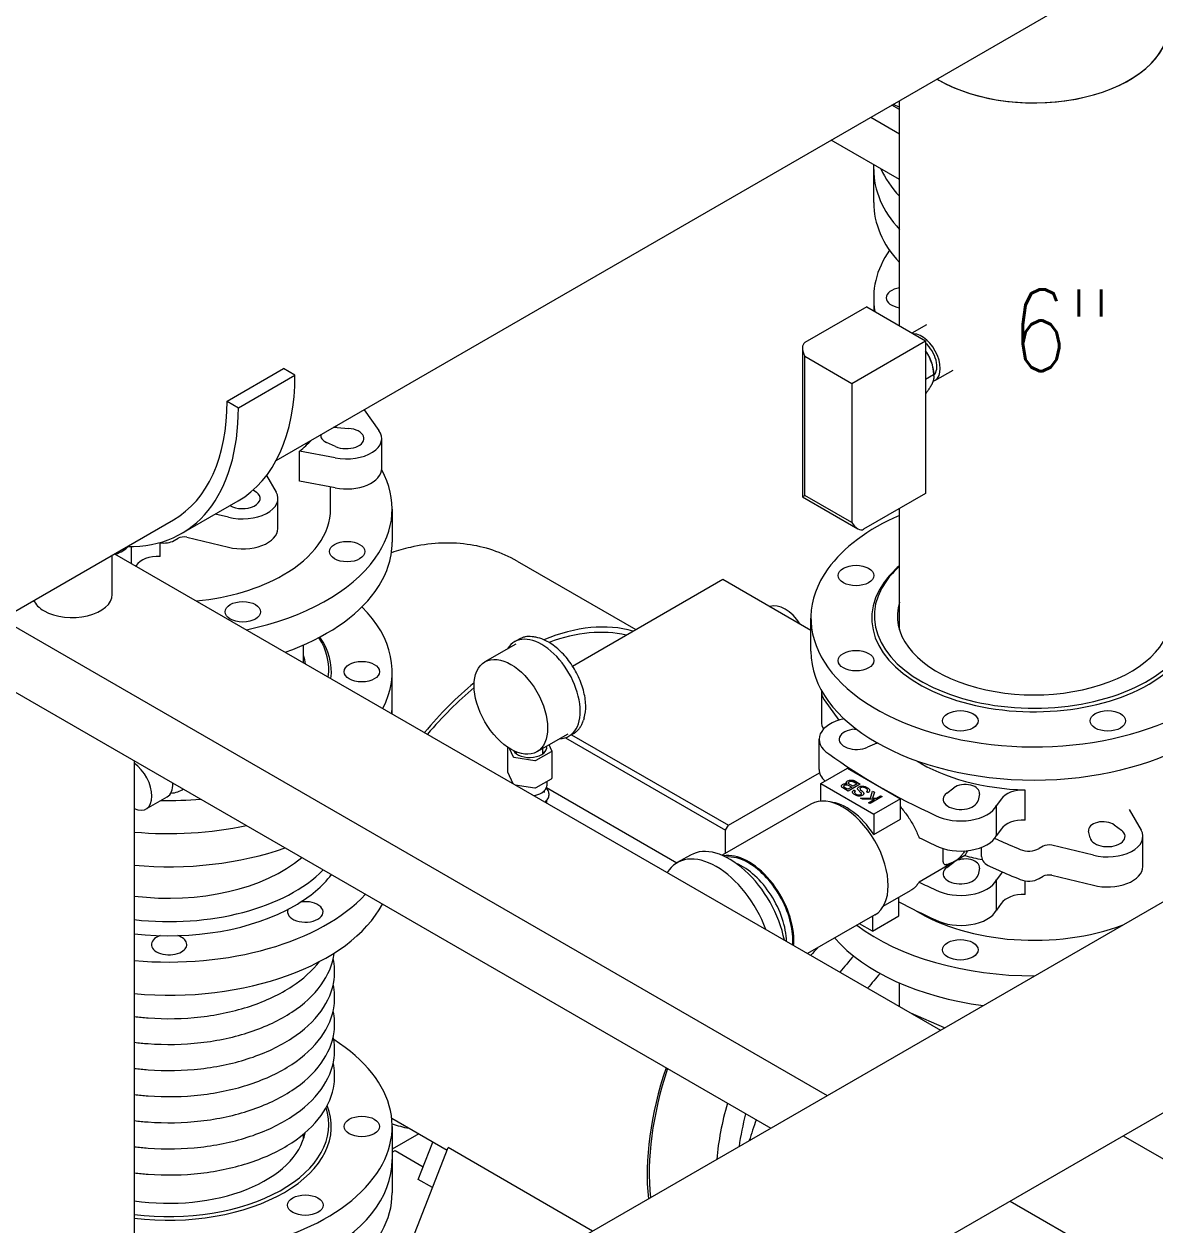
# Model space of a CAD drawing. Header units: millimetres. Extents: x -312439 to 477422, y -331570 to 212570.
# Drawn here: x 348012 to 349744, y 101236 to 103076 of the extents above; entities that cross this region are included whole.
import ezdxf

# ---------------------------------------------------------------- set-up
doc = ezdxf.new("R2010")
doc.units = ezdxf.units.MM
doc.layers.add('ARCONDTEXTO', color=4, linetype='Continuous')
doc.styles.add('ROMANS', font='romans.shx', dxfattribs={"height": 187.5})

msp = doc.modelspace()

# ---------------------------------------------------------------- linework, layer by layer
at = {"color": 5, "linetype": 'Continuous', "lineweight": 0, "extrusion": (-1.11022e-16, 0.816497, 0.57735)}
for p, q in [((354753.706, 104616.057), (348755.1, 101152.76)), ((348398.061, 102407.041), (351880.469, 104417.611)), ((349352.644, 102613.459), (349352.644, 102958.17)), ((349371.917, 102602.332), (349394.409, 102615.318)), ((349406.785, 102529.408), (349434.749, 102545.553)), ((349404.741, 102538.024), (349392.763, 102531.108)), ((349405.312, 102536.099), (349405.192, 102533.721)), ((349352.644, 102147.276), (349352.644, 102333.134)), ((346472.92, 101295.561), (348240.698, 102316.188)), ((349913.746, 101498.416), (348895.088, 100910.293))]:
    msp.add_line(p, q, dxfattribs=at)
at = {"color": 4, "linetype": 'Continuous', "lineweight": 0, "extrusion": (-1.11022e-16, 0.816497, 0.57735)}
for p, q in [((349352.644, 102944.445), (349340.758, 102951.308)), ((349352.644, 102948.146), (349342.775, 102952.472)), ((349308.697, 102932.797), (349352.644, 102907.424)), ((349352.644, 102837.424), (349248.075, 102897.797)), ((349313.132, 102802.143), (349313.132, 102860.236)), ((349313.132, 102656.143), (349313.132, 102636.272)), ((348532.643, 102484.742), (348555.224, 102453.096)), ((348491.214, 102457.326), (348508.787, 102456.074)), ((348488.911, 102428.371), (348474.952, 102434.66)), ((348559.705, 102394.635), (348559.705, 102440.635)), ((348488.509, 102410.907), (348433.714, 102421.338)), ((348433.714, 102375.338), (348433.714, 102421.338)), ((348383.358, 102384.055), (348397.9, 102358.593)), ((348362.918, 102361.863), (348367.651, 102358.361)), ((348488.509, 102364.907), (348433.714, 102375.338)), ((348481.322, 102332.579), (348481.322, 102366.275)), ((348400.627, 102302.791), (348400.627, 102348.791)), ((348324.826, 102320.075), (348304.71, 102324.861)), ((348575.627, 102332.579), (348575.627, 102281.779)), ((348241.537, 102284.196), (348247.652, 102287.726)), ((348260.977, 102289.264), (348324.826, 102274.075)), ((348176.575, 102249.17), (348176.575, 102275.252)), ((348220.267, 102259.961), (348220.267, 102280.898)), ((349217.065, 102114.679), (349217.065, 102165.479)), ((348440.048, 102097.054), (348440.048, 102124.432)), ((348575.627, 102018.778), (348575.627, 102083.379)), ((349232.987, 102052.622), (349232.987, 102006.622)), ((349237.468, 102040.161), (349259.722, 102008.979)), ((348869.716, 102012.479), (348868.715, 102009.157)), ((349283.905, 101995.174), (349286.635, 101995.369)), ((348844.558, 101987.885), (348797.277, 101960.587)), ((348820.112, 101962.262), (348815.899, 101971.338)), ((348853.737, 101988.765), (348846.472, 101984.571)), ((349229.535, 101933.727), (349229.535, 101979.727)), ((349317.74, 101973.76), (349303.781, 101967.471)), ((348752.279, 101967.806), (348752.279, 101929.953)), ((348754.957, 101966.048), (348760.961, 101953.111)), ((348766.204, 101957.32), (348766.204, 101960.276)), ((348796.098, 101947.675), (348819.654, 101961.275)), ((348806.247, 101957.32), (348806.247, 101965.765)), ((348820.172, 101961.997), (348820.172, 101919.997)), ((348762.212, 101952.389), (348794.389, 101947.411)), ((349232.278, 101912.014), (349272.872, 101935.452)), ((349272.872, 101935.452), (349354.062, 101888.577)), ((348752.339, 101929.689), (348760.54, 101912.018)), ((348796.098, 101905.675), (348819.654, 101919.275)), ((349272.029, 101915.142), (349273.237, 101916.039)), ((349273.237, 101916.039), (349274.963, 101916.836)), ((349274.963, 101916.836), (349275.913, 101917.085)), ((349275.913, 101917.085), (349277.035, 101917.235)), ((349277.035, 101917.235), (349278.07, 101917.334)), ((349278.07, 101917.334), (349278.502, 101917.384)), ((349278.502, 101917.384), (349279.71, 101917.384)), ((349279.71, 101917.384), (349280.832, 101917.235)), ((349280.832, 101917.235), (349281.781, 101916.986)), ((349281.781, 101916.986), (349282.644, 101916.687)), ((349282.644, 101916.687), (349283.162, 101916.487)), ((349283.162, 101916.487), (349292.309, 101911.206)), ((348760.138, 101912.884), (348760.138, 101912.25)), ((348763.783, 101910.146), (348794.389, 101905.411)), ((348808.638, 101900.78), (348808.638, 101898.105)), ((348812.312, 101915.037), (348812.312, 101908.487)), ((349232.278, 101885.028), (349232.278, 101912.014)), ((349232.278, 101912.014), (349313.467, 101865.139)), ((349263.831, 101908.316), (349264.003, 101908.914)), ((349263.917, 101907.668), (349263.831, 101908.316)), ((349263.917, 101907.569), (349263.917, 101907.668)), ((349264.176, 101906.921), (349263.917, 101907.569)), ((349264.003, 101908.914), (349264.349, 101909.512)), ((349264.521, 101906.323), (349264.176, 101906.921)), ((349264.349, 101909.512), (349264.78, 101910.06)), ((349265.039, 101905.825), (349264.521, 101906.323)), ((349264.78, 101910.06), (349265.47, 101910.558)), ((349265.729, 101905.327), (349265.039, 101905.825)), ((349265.47, 101910.558), (349266.592, 101911.206)), ((349274.014, 101900.543), (349265.729, 101905.327)), ((349266.592, 101911.206), (349267.455, 101911.505)), ((349267.455, 101911.505), (349268.405, 101911.754)), ((349267.455, 101908.615), (349267.887, 101909.163)), ((349267.455, 101907.519), (349267.455, 101908.615)), ((349267.8, 101906.921), (349267.455, 101907.519)), ((349268.318, 101906.423), (349267.8, 101906.921)), ((349267.887, 101909.163), (349268.577, 101909.661)), ((349268.922, 101905.875), (349268.318, 101906.423)), ((349268.405, 101911.754), (349269.44, 101911.854)), ((349268.577, 101909.661), (349269.44, 101910.06)), ((349269.354, 101905.626), (349268.922, 101905.875)), ((349273.755, 101903.184), (349269.354, 101905.626)), ((349269.44, 101911.854), (349270.389, 101911.903)), ((349269.44, 101910.06), (349270.476, 101910.259)), ((349270.389, 101911.903), (349271.511, 101911.754)), ((349270.476, 101910.259), (349271.511, 101910.259)), ((349271.252, 101913.498), (349271.339, 101914.046)), ((349271.598, 101912.302), (349271.252, 101913.498)), ((349271.339, 101914.046), (349271.598, 101914.594)), ((349271.511, 101911.754), (349272.029, 101911.654)), ((349271.511, 101910.259), (349272.288, 101910.209)), ((349271.598, 101914.594), (349272.029, 101915.142)), ((349272.029, 101911.654), (349271.598, 101912.302)), ((349272.288, 101910.209), (349273.237, 101909.96)), ((349273.237, 101909.96), (349274.1, 101909.562)), ((349279.537, 101906.522), (349273.755, 101903.184)), ((349292.309, 101911.206), (349274.014, 101900.543)), ((349274.1, 101909.562), (349279.537, 101906.522)), ((349274.187, 101913.299), (349274.446, 101913.747)), ((349274.187, 101912.8), (349274.187, 101913.299)), ((349274.359, 101912.302), (349274.187, 101912.8)), ((349274.877, 101911.804), (349274.359, 101912.302)), ((349274.446, 101913.747), (349274.877, 101914.295)), ((349274.877, 101914.295), (349275.74, 101914.793)), ((349275.481, 101911.256), (349274.877, 101911.804)), ((349281.608, 101907.718), (349275.481, 101911.256)), ((349275.74, 101914.793), (349276.603, 101915.192)), ((349276.603, 101915.192), (349277.639, 101915.491)), ((349277.639, 101915.491), (349278.674, 101915.591)), ((349278.674, 101915.591), (349279.796, 101915.541)), ((349279.796, 101915.541), (349280.745, 101915.292)), ((349280.702, 101898.987), (349280.918, 101899.76)), ((349280.745, 101898.464), (349280.702, 101898.987)), ((349280.745, 101915.292), (349281.695, 101914.943)), ((349281.004, 101897.717), (349280.745, 101898.464)), ((349280.918, 101899.76), (349281.608, 101900.657)), ((349281.134, 101897.443), (349281.004, 101897.717)), ((349281.522, 101896.92), (349281.134, 101897.443)), ((349287.822, 101911.405), (349281.608, 101907.718)), ((349281.608, 101900.657), (349282.126, 101901.155)), ((349281.695, 101914.943), (349287.822, 101911.405)), ((349282.126, 101901.155), (349282.73, 101901.603)), ((349282.73, 101901.603), (349283.162, 101901.852)), ((349283.162, 101901.852), (349285.406, 101900.557)), ((349284.197, 101899.461), (349283.938, 101898.614)), ((349283.938, 101898.614), (349283.938, 101898.215)), ((349283.938, 101898.215), (349284.197, 101897.567)), ((349284.629, 101900.009), (349284.197, 101899.461)), ((349284.197, 101897.567), (349284.629, 101897.019)), ((349285.406, 101900.557), (349284.629, 101900.009)), ((349288.555, 101904.319), (349288.771, 101905.191)), ((349288.599, 101903.397), (349288.555, 101904.319)), ((349289.16, 101902.525), (349288.599, 101903.397)), ((349288.771, 101905.191), (349289.203, 101905.739)), ((349289.375, 101902.251), (349289.16, 101902.525)), ((349289.203, 101905.739), (349290.066, 101906.586)), ((349293.69, 101897.966), (349289.375, 101902.251)), ((349290.066, 101906.586), (349290.929, 101907.084)), ((349290.929, 101907.084), (349291.835, 101907.458)), ((349291.835, 101907.458), (349293.172, 101907.831)), ((349292.309, 101904.792), (349292.137, 101904.294)), ((349292.137, 101904.294), (349292.223, 101903.746)), ((349292.223, 101903.746), (349292.525, 101903.123)), ((349292.784, 101905.265), (349292.309, 101904.792)), ((349292.525, 101903.123), (349293.086, 101902.4)), ((349293.604, 101905.789), (349292.784, 101905.265)), ((349293.086, 101902.4), (349294.942, 101900.582)), ((349293.172, 101907.831), (349294.208, 101908.031)), ((349294.64, 101906.088), (349293.604, 101905.789)), ((349293.992, 101897.642), (349293.69, 101897.966)), ((349294.424, 101896.994), (349293.992, 101897.642)), ((349294.208, 101908.031), (349295.891, 101908.056)), ((349295.589, 101906.237), (349294.64, 101906.088)), ((349294.942, 101900.582), (349297.401, 101898.116)), ((349296.624, 101906.237), (349295.589, 101906.237)), ((349295.891, 101908.056), (349297.487, 101907.931)), ((349297.056, 101906.187), (349296.624, 101906.237)), ((349298.005, 101906.038), (349297.056, 101906.187)), ((349297.401, 101898.116), (349297.574, 101897.817)), ((349297.487, 101907.931), (349298.911, 101907.657)), ((349297.574, 101897.817), (349297.876, 101897.244)), ((349298.955, 101905.789), (349298.005, 101906.038)), ((349298.911, 101907.657), (349299.861, 101907.408)), ((349299.904, 101905.44), (349298.955, 101905.789)), ((349299.861, 101907.408), (349300.767, 101907.084)), ((349300.853, 101904.991), (349299.904, 101905.44)), ((349300.767, 101907.084), (349302.234, 101906.486)), ((349301.285, 101904.742), (349300.853, 101904.991)), ((349302.148, 101904.144), (349301.285, 101904.742)), ((349302.061, 101899.311), (349302.752, 101899.909)), ((349304.219, 101898.066), (349302.061, 101899.311)), ((349303.011, 101903.347), (349302.148, 101904.144)), ((349302.234, 101906.486), (349303.787, 101905.589)), ((349302.752, 101899.909), (349303.356, 101900.457)), ((349303.615, 101902.6), (349303.011, 101903.347)), ((349303.356, 101900.457), (349303.701, 101901.055)), ((349303.787, 101901.852), (349303.615, 101902.6)), ((349303.701, 101901.055), (349303.787, 101901.852)), ((349303.787, 101905.589), (349304.607, 101905.066)), ((349304.823, 101898.514), (349304.219, 101898.066)), ((349304.607, 101905.066), (349305.298, 101904.518)), ((349305.513, 101899.012), (349304.823, 101898.514)), ((349305.298, 101904.518), (349305.902, 101903.97)), ((349306.117, 101899.56), (349305.513, 101899.012)), ((349305.902, 101903.97), (349306.376, 101903.447)), ((349306.549, 101900.109), (349306.117, 101899.56)), ((349306.376, 101903.447), (349306.721, 101902.899)), ((349306.894, 101900.706), (349306.549, 101900.109)), ((349306.721, 101902.899), (349306.937, 101902.326)), ((349306.98, 101901.553), (349306.894, 101900.706)), ((349306.937, 101902.326), (349306.98, 101901.553)), ((349308.189, 101889.582), (349311.468, 101900.244)), ((349311.468, 101900.244), (349314.23, 101898.65)), ((349314.23, 101898.65), (349311.468, 101889.682)), ((349425.041, 101897.461), (349435.934, 101905.52)), ((349545.113, 101856.061), (349545.113, 101902.061)), ((348198.897, 101873.062), (348230.959, 101891.573)), ((348812.312, 101884.705), (348812.312, 101885.937)), ((349217.062, 101880.531), (349081.062, 101802.012)), ((349281.781, 101896.671), (349281.522, 101896.92)), ((349282.212, 101896.123), (349281.781, 101896.671)), ((349282.903, 101895.624), (349282.212, 101896.123)), ((349283.68, 101895.076), (349282.903, 101895.624)), ((349285.664, 101893.93), (349283.68, 101895.076)), ((349284.629, 101897.019), (349285.233, 101896.471)), ((349285.233, 101896.471), (349286.355, 101895.724)), ((349286.139, 101893.756), (349285.664, 101893.93)), ((349287.132, 101893.432), (349286.139, 101893.756)), ((349286.355, 101895.724), (349287.218, 101895.325)), ((349287.649, 101893.282), (349287.132, 101893.432)), ((349287.218, 101895.325), (349288.642, 101894.852)), ((349288.599, 101893.033), (349287.649, 101893.282)), ((349289.548, 101892.884), (349288.599, 101893.033)), ((349288.642, 101894.852), (349289.634, 101894.678)), ((349290.584, 101892.784), (349289.548, 101892.884)), ((349289.634, 101894.678), (349290.713, 101894.603)), ((349291.964, 101892.834), (349290.584, 101892.784)), ((349290.713, 101894.603), (349291.835, 101894.653)), ((349291.835, 101894.653), (349293.604, 101895.226)), ((349292.957, 101892.959), (349291.964, 101892.834)), ((349293.906, 101893.158), (349292.957, 101892.959)), ((349296.279, 101887.888), (349293.172, 101889.582)), ((349293.172, 101889.582), (349308.189, 101889.582)), ((349293.604, 101895.226), (349294.381, 101895.923)), ((349294.855, 101893.457), (349293.906, 101893.158)), ((349294.381, 101895.923), (349294.553, 101896.671)), ((349294.553, 101896.671), (349294.424, 101896.994)), ((349295.761, 101893.88), (349294.855, 101893.457)), ((349296.538, 101894.329), (349295.761, 101893.88)), ((349314.488, 101887.938), (349296.279, 101887.888)), ((349297.401, 101895.076), (349296.538, 101894.329)), ((349297.746, 101895.574), (349297.401, 101895.076)), ((349298.005, 101896.372), (349297.746, 101895.574)), ((349297.876, 101897.244), (349298.005, 101896.671)), ((349298.005, 101896.671), (349298.005, 101896.372)), ((349305.427, 101882.606), (349314.488, 101887.938)), ((349307.757, 101881.261), (349305.427, 101882.606)), ((349326.053, 101891.924), (349307.757, 101881.261)), ((349311.468, 101889.682), (349317.509, 101889.682)), ((349354.062, 101888.577), (349313.467, 101865.139)), ((349317.509, 101889.682), (349323.722, 101893.269)), ((349323.722, 101893.269), (349326.053, 101891.924)), ((349354.062, 101857.327), (349354.062, 101888.577)), ((349475.193, 101896.132), (349473.025, 101885.986)), ((349508.622, 101888.236), (349501.421, 101878.24)), ((349313.467, 101865.139), (349313.467, 101833.889)), ((349501.421, 101832.24), (349501.421, 101878.24)), ((349704.678, 101872.329), (349722.745, 101840.693)), ((349313.467, 101833.889), (349354.062, 101857.327)), ((349681.604, 101848.52), (349692.497, 101840.461)), ((349504.32, 101825.281), (349498.514, 101827.838)), ((349508.622, 101842.236), (349501.421, 101832.24)), ((349644.513, 101828.986), (349642.344, 101839.132)), ((349725.472, 101784.891), (349725.472, 101830.891)), ((349478.517, 101800.167), (349478.517, 101814.294)), ((349572.497, 101815.826), (349566.383, 101812.296)), ((349649.671, 101802.175), (349585.823, 101817.364)), ((349032.765, 101802.407), (349012.385, 101790.845)), ((349452.897, 101801.583), (349382.699, 101761.054)), ((349425.041, 101783.461), (349435.934, 101791.52)), ((349475.193, 101782.132), (349473.025, 101771.986)), ((349491.633, 101784.868), (349504.32, 101779.281)), ((349508.622, 101774.236), (349501.421, 101764.24)), ((349566.383, 101766.296), (349572.497, 101769.826)), ((349585.823, 101771.364), (349649.671, 101756.175)), ((349501.421, 101718.24), (349501.421, 101764.24)), ((349545.113, 101742.061), (349545.113, 101762.998)), ((349327.89, 101723.9), (349369.491, 101747.919)), ((349351.872, 101709.391), (349351.872, 101737.746)), ((349508.622, 101728.236), (349501.421, 101718.24)), ((349315.042, 101710.826), (349212.029, 101651.351)), ((349311.277, 101685.953), (349291.619, 101697.303)), ((349311.277, 101685.953), (349351.872, 101709.391)), ((349311.277, 101708.652), (349311.277, 101685.953)), ((348575.627, 101386.579), (348575.627, 101284.979)), ((348439.68, 101367.229), (348439.68, 101374.728))]:
    msp.add_line(p, q, dxfattribs=at)
at = {"color": 2, "linetype": 'Continuous', "lineweight": 0, "extrusion": (-1.11022e-16, 0.816497, 0.57735)}
for p, q in [((349302.696, 102642.297), (349207.729, 102587.468)), ((349302.696, 102642.297), (349392.763, 102590.297)), ((349204.02, 102579.268), (349204.02, 102351.326)), ((349279.884, 102525.126), (349392.763, 102590.297)), ((349392.763, 102590.297), (349392.763, 102356.297)), ((349204.02, 102351.326), (349207.729, 102353.468)), ((349204.02, 102351.326), (349288.84, 102302.355)), ((349392.763, 102356.297), (349297.796, 102301.468))]:
    msp.add_line(p, q, dxfattribs=at)
at = {"color": 2, "linetype": 'Continuous', "lineweight": 0}
for p, q in [((349207.729, 102353.468), (349207.729, 102566.784)), ((349207.729, 102566.784), (349279.884, 102525.126)), ((349279.884, 102525.126), (349279.884, 102311.809)), ((349279.884, 102311.809), (349207.729, 102353.468))]:
    msp.add_line(p, q, dxfattribs=at)
at = {"color": 7, "linetype": 'Continuous', "lineweight": 0, "extrusion": (-1.11022e-16, 0.816497, 0.57735)}
for p, q in [((348322.831, 102497.73), (348409.433, 102547.73)), ((348426.754, 102537.73), (348409.433, 102547.73)), ((348340.151, 102487.73), (348426.754, 102537.73)), ((348322.831, 102497.73), (348340.151, 102487.73)), ((348252.946, 102294.975), (348339.548, 102344.975)), ((348146.95, 102201.63), (348146.95, 102262.063)), ((348150.598, 102264.168), (349415.357, 101533.96)), ((347977.393, 102164.168), (349242.152, 101433.96)), ((347890.79, 102114.168), (349155.549, 101383.96)), ((348180.727, 101946.773), (348180.727, 101100.498)), ((349695.333, 101372.315), (349862.464, 101275.822)), ((349522.128, 101272.315), (349808.532, 101106.96))]:
    msp.add_line(p, q, dxfattribs=at)
at = {"color": 3, "linetype": 'Continuous', "lineweight": 0, "extrusion": (-1.11022e-16, 0.816497, 0.57735)}
for p, q in [((348766.852, 102252.746), (348948.598, 102147.815)), ((348183.777, 102246.136), (348183.205, 102245.343)), ((348851.866, 102091.966), (349082.078, 102224.879)), ((349082.078, 102224.879), (349217.065, 102146.945)), ((348764.95, 102125.77), (348717.669, 102098.473)), ((348770.302, 102133.279), (348763.037, 102129.084)), ((348798.828, 102135.261), (348795.45, 102136.054)), ((348841.109, 101982.185), (349086.33, 101840.607)), ((348850.227, 101986.739), (349090.581, 101847.97)), ((349090.581, 101847.97), (349230.225, 101928.594)), ((348811.888, 101905.783), (349011.678, 101790.434)), ((349086.33, 101840.607), (349090.581, 101847.97)), ((349086.33, 101805.053), (349086.33, 101840.607)), ((349313.292, 101833.991), (349313.467, 101833.889)), ((349352.644, 101570.167), (349352.644, 101606.532)), ((349421.578, 101537.551), (349369.892, 101560.209)), ((348574.931, 101399.161), (348659.626, 101350.262)), ((348616.415, 101375.21), (348575.627, 101351.661)), ((348575.627, 101347.116), (348580.02, 101349.652)), ((348580.02, 101349.652), (348623.186, 101324.73)), ((348602.71, 101203.57), (348661.163, 101354.224)), ((348615.699, 101305.434), (348637.949, 101362.778)), ((348882.604, 101226.375), (348661.163, 101354.224)), ((348637.376, 101292.918), (348615.699, 101305.434))]:
    msp.add_line(p, q, dxfattribs=at)
at = {"color": 5, "linetype": 'Continuous', "lineweight": 0}
for centre, major_axis, start_param, end_param in [((349558.769, 103073.827), (206.125, 0), 3.90709097, 6.28318531), ((349558.769, 103073.827), (-206.125, 0), 0.78539816, 3.14159265), ((349386.638, 102564.304), (20.147, -34.896), 6.15484872, 9.09602558), ((349386.638, 102564.304), (16.473, -28.532), 0.14786883, 2.09015473), ((349373.364, 102556.64), (22.627, -39.191), 1.43989663, 1.70488916), ((349373.364, 102556.64), (22.627, -39.191), 0.72864817, 1.43989663), ((349558.769, 102168.679), (-209.431, 0), 6.10524599, 9.60271728)]:
    msp.add_ellipse(centre, major_axis=major_axis, ratio=0.57735027, start_param=start_param, end_param=end_param, dxfattribs=at)
at = {"color": 3, "linetype": 'Continuous', "lineweight": 0}
for centre, major_axis, start_param, end_param in [((349558.769, 103073.827), (-206.125, 0), 0.76549832, 0.78539816), ((349177.499, 102135.425), (-26.722, 46.283), 4.83373287, 6.16184142), ((348764.936, 101766.527), (-211.018, -365.494), 3.2814479, 3.78292157), ((348764.936, 101766.527), (-206.575, -357.799), 3.31056706, 3.75152247), ((348764.936, 101766.527), (-211.018, -365.494), 4.14182007, 4.41466787), ((348764.936, 101766.527), (-206.575, -357.799), 4.14677862, 4.4080624), ((349304.178, 101983.794), (22.045, 0), 5.37502007, 5.4354748), ((349121.553, 101712.252), (48.99, -84.853), 0.67687611, 0.78539816), ((349316.141, 101448.288), (-172.883, -299.443), 4.29738444, 4.3462128), ((349420.537, 101388.016), (-229.64, -397.748), 4.365966, 4.43945815), ((349463.051, 101363.47), (-229.64, -397.748), 4.37259924, 4.43945815), ((349258.275, 101481.698), (-206.575, -357.799), 5.04783831, 5.61195409), ((349258.275, 101481.698), (-204.354, -353.952), 5.05163023, 5.61320055), ((349316.141, 101448.288), (-172.883, -299.443), 5.11665913, 5.39705941), ((349328.896, 101440.925), (159.107, 275.582), 2.01241718, 2.18947675), ((348764.936, 101766.527), (-211.018, -365.494), 0.09786425, 0.20555738), ((349420.537, 101388.016), (-229.64, -397.748), 5.01302786, 5.08936812)]:
    msp.add_ellipse(centre, major_axis=major_axis, ratio=0.57735027, start_param=start_param, end_param=end_param, dxfattribs=at)
at = {"color": 4, "linetype": 'Continuous', "lineweight": 0}
for centre, major_axis, ratio, start_param, end_param in [((349654.836, 102852.943), (341.704, 0), 0.57735027, 3.14159265, 3.62725131), ((349654.836, 102852.943), (-341.704, 0), 0.57735027, 0, 0.48565866), ((349654.836, 102903.743), (341.704, 0), 0.57735027, 3.39746165, 3.62725131), ((349654.836, 102802.143), (-341.704, 0), 0.57735027, 0, 0.48565866), ((349654.836, 102656.143), (-341.704, 0), 0.57735027, 5.904147, 6.38978952), ((349359.673, 102656.143), (-27.189, 0), 0.57735027, 4.97385269, 7.59251792), ((348488.514, 102444.694), (-22.045, 0), 0.57735027, 4.5896219, 4.87026497), ((348505.487, 102440.635), (54.218, 0), 0.57735027, 4.39388168, 6.69260189), ((348505.487, 102440.635), (26.944, 0), 0.57735027, 4.04975631, 7.73121456), ((348233.923, 102505.579), (247.398, 0), 0.57735027, 5.65240676, 5.7923077), ((348488.514, 102444.694), (-22.045, 0), 0.57735027, 6.12530932, 7.19134897), ((348505.487, 102394.635), (54.218, 0), 0.57735027, 4.39388168, 6.28318531), ((348233.923, 102332.579), (341.704, 0), 0.57735027, 5.89048623, 6.59104291), ((348346.409, 102348.791), (-54.218, 0), 0.57735027, 1.16137975, 3.46009996), ((348346.409, 102348.791), (-26.944, 0), 0.57735027, 0.77882339, 3.80422374), ((348233.923, 102332.579), (247.398, 0), 0.57735027, 5.49778714, 6.28318531), ((349558.769, 102165.479), (-341.704, 0), 0.57735027, 5.89048623, 10.34803479), ((349558.769, 102165.479), (-341.704, 0), 0.57735027, 5.35992847, 5.89048623), ((348346.409, 102302.791), (54.218, 0), 0.57735027, 4.3029724, 6.28318531), ((348225.949, 102293.196), (22.045, 0), 0.57735027, 4.41712355, 5.49778714), ((348256.312, 102282.726), (12.247, 0), 0.57735027, 1.18000863, 2.35619449), ((348121.424, 102291.758), (-57.612, 0), 0.57735027, 2.12572049, 2.62381304), ((348233.923, 102281.779), (341.704, 0), 0.57735027, 5.89048623, 6.28318531), ((348218.239, 102238.78), (-36.742, 0), 0.57735027, 4.6571629, 5.92906003), ((348233.923, 102332.579), (341.704, 0), 0.57735027, 5.06695479, 5.89048623), ((348233.923, 102332.579), (247.398, 0), 0.57735027, 4.88295456, 5.49778714), ((349558.769, 102165.479), (-248.623, 0), 0.57735027, 5.89048623, 10.01814257), ((349558.769, 102168.679), (-244.704, 0), 0.57735027, 5.89048623, 9.99395953), ((349558.769, 102165.479), (-248.623, 0), 0.57735027, 5.68982069, 5.89048623), ((349558.769, 102168.679), (-244.704, 0), 0.57735027, 5.71400373, 5.89048623), ((348233.923, 102281.779), (341.704, 0), 0.57735027, 5.26000436, 5.89048623), ((348233.923, 102083.379), (341.704, 0), 0.57735027, 5.99339076, 6.8100567), ((348804.754, 102056.828), (41.718, -72.257), 0.57735027, 5.97915208, 9.72881118), ((348233.923, 102086.579), (-244.704, 0), 0.57735027, 3.06122631, 3.49603147), ((348233.923, 102083.379), (248.623, 0), 0.57735027, 6.21012631, 6.66166899), ((348233.923, 102086.579), (-209.431, 0), 0.57735027, 3.21521736, 3.31953197), ((349558.769, 102114.679), (-341.704, 0), 0.57735027, 0, 3.14159265), ((349287.205, 102052.622), (-54.218, 0), 0.57735027, 6.21040253, 6.69260189), ((348233.923, 102032.579), (341.704, 0), 0.57735027, 6.21547096, 6.28318531), ((348233.923, 102032.579), (-341.704, 0), 0.57735027, 3.0738783, 3.14159265), ((349287.147, 101979.727), (-57.612, 0), 0.57735027, 5.05192447, 7.01565574), ((349287.205, 102006.622), (-54.218, 0), 0.57735027, 0, 0.36108645), ((349287.205, 101979.735), (-26.944, 0), 0.57735027, 4.83515448, 8.51661272), ((348762.67, 101953.376), (-1.769, 0), 0.57735027, 0.26179939, 1.30899694), ((348786.225, 101966.975), (-26.087, 0), 0.57735027, 0.30524156, 3.28412376), ((348786.225, 101950.487), (26.087, 0), 0.57735027, 2.44570065, 2.56239177), ((348786.225, 101950.487), (26.087, 0), 0.57735027, 0.57920089, 0.695892), ((348818.402, 101961.997), (1.769, 0), 0.57735027, 5.49778714, 6.54498469), ((350057.599, 102332.679), (-1041.033, 0), 0.57735027, 0.67415921, 0.89663711), ((348177.464, 101910.185), (21.433, -37.123), 0.57735027, 5.60563866, 8.53152828), ((348794.847, 101948.398), (1.769, 0), 0.57735027, 4.45058959, 5.49778714), ((349558.769, 102044.679), (247.398, 0), 0.57735027, 3.89075804, 4.6571629), ((348754.048, 101929.953), (-1.769, 0), 0.57735027, 0, 0.26179939), ((348818.402, 101919.997), (1.769, 0), 0.57735027, 5.49778714, 6.28318531), ((349287.147, 101933.727), (-57.612, 0), 0.57735027, 0, 0.57191654), ((348209.526, 101928.696), (-21.433, 37.123), 0.57735027, 3.14159265, 3.96844879), ((348233.923, 101912.966), (27.189, 0), 0.57735027, 4.81135922, 5.63764515), ((348786.225, 101908.487), (26.087, 0), 0.57735027, 4.93864983, 5.49778714), ((348794.847, 101906.398), (1.769, 0), 0.57735027, 4.45058959, 5.49778714), ((348786.225, 101908.487), (26.087, 0), 0.57735027, 5.49778714, 6.28318531), ((349446.283, 101887.891), (-26.944, 0), 0.57735027, 5.62055264, 9.30201088), ((349453.314, 101897.69), (22.045, 0), 0.57735027, 6.16041823, 8.76214529), ((349543.085, 101880.88), (-36.742, 0), 0.57735027, 4.6571629, 5.92906003), ((348233.923, 102083.379), (341.704, 0), 0.57735027, 4.67658388, 4.85465337), ((349266.052, 101795.679), (48.99, -84.853), 0.57735027, 0, 3.14159265), ((349271.777, 101798.984), (-46.54, 80.61), 0.57735027, 4.81527641, 5.89597755), ((349446.27, 101887.858), (-57.612, 0), 0.57735027, 0.8383259, 2.84824923), ((348233.923, 102032.579), (341.704, 0), 0.57735027, 4.5560746, 5.06695479), ((348233.923, 102032.579), (-341.704, 0), 0.57735027, 1.41448194, 1.92536214), ((349543.085, 101834.88), (-36.742, 0), 0.57735027, 4.6571629, 5.92906003), ((349664.224, 101840.69), (22.045, 0), 0.57735027, 0.66263109, 3.26435815), ((350057.599, 102286.679), (-1041.033, 0), 0.57735027, 0.86544902, 0.89663711), ((349446.27, 101841.858), (-57.612, 0), 0.57735027, 0.8383259, 2.84824923), ((350135.322, 102298.768), (-1034.762, 0), 0.57735027, 0.91498296, 0.95495011), ((349671.254, 101830.891), (-26.944, 0), 0.57735027, 0.1227655, 3.80422374), ((349671.254, 101830.891), (-54.218, 0), 0.57735027, 1.16137975, 3.46009996), ((348233.923, 101981.779), (-341.704, 0), 0.57735027, 1.41448194, 2.1184117), ((349093.203, 101695.884), (60.438, -106.523), 0.57229596, 1.04152459, 3.14159265), ((349550.794, 101821.296), (-22.045, 0), 0.57735027, 0.92875564, 2.35619449), ((349581.158, 101810.826), (-12.247, 0), 0.57735027, 4.32160129, 5.49778714), ((348233.923, 101877.724), (244.949, 0), 0.57735027, 4.49347297, 5.69066517), ((349072.824, 101684.321), (-60.438, 106.523), 0.57229596, 4.43383435, 6.58781297), ((349121.553, 101712.252), (48.99, -84.853), 0.57735027, 0.78539816, 2.94120843), ((349121.553, 101712.252), (47.842, -82.864), 0.57735027, 2.35619449, 2.89508595), ((349112.081, 101706.783), (47.842, -82.864), 0.57735027, 0.81449368, 2.48929781), ((349121.553, 101712.252), (47.842, -82.864), 0.57735027, 0.67426093, 2.35619449), ((349855.796, 102136.168), (466.176, 350.867), 0.10439391, 3.46287924, 3.51903727), ((349453.314, 101783.69), (22.045, 0), 0.57735027, 6.16041823, 8.76214529), ((349558.769, 101930.679), (247.398, 0), 0.57735027, 4.27017577, 4.3865444), ((349511.843, 101800.167), (-33.325, 0), 0.57735027, 0, 0.91921606), ((348233.923, 101857.405), (271.893, 0), 0.57735027, 4.51546864, 5.76517595), ((348233.923, 101835.779), (271.893, 0), 0.57735027, 5.49778714, 5.86780345), ((349446.283, 101773.891), (-26.944, 0), 0.57735027, 5.62055264, 9.30201088), ((350135.322, 102252.768), (1034.762, 0), 0.57735027, 4.05657561, 4.09654276), ((349543.085, 101766.88), (-36.742, 0), 0.57735027, 5.80761258, 5.92906003), ((349581.158, 101764.826), (12.247, 0), 0.57735027, 1.18000863, 2.35619449), ((349671.254, 101784.891), (54.218, 0), 0.57735027, 4.3029724, 6.28318531), ((350057.599, 102218.679), (-1041.033, 0), 0.57735027, 0.86544902, 0.89663711), ((349446.27, 101773.858), (-57.612, 0), 0.57735027, 0.8383259, 2.84824923), ((349550.794, 101775.296), (22.045, 0), 0.57735027, 4.07034829, 5.49778714), ((348233.923, 101835.779), (-341.704, 0), 0.57735027, 1.41448194, 2.6480702), ((348442.635, 101715.279), (-27.189, 0), 0.57735027, 2.35619449, 4.97850751), ((349543.085, 101720.88), (-36.742, 0), 0.57735027, 4.6571629, 5.92906003), ((348233.923, 101784.979), (341.704, 0), 0.57735027, 4.5560746, 5.98688302), ((348233.923, 101835.779), (271.893, 0), 0.57735027, 4.51546864, 5.49778714), ((348442.635, 101715.279), (-27.189, 0), 0.57735027, 6.01706678, 8.6393798), ((350057.599, 102172.679), (-1041.033, 0), 0.57735027, 0.82587956, 0.89663711), ((349558.769, 101814.679), (247.398, 0), 0.57735027, 3.88280243, 5.29645874), ((349446.27, 101727.858), (-57.612, 0), 0.57735027, 0.8383259, 2.84824923), ((348233.923, 101665.366), (-27.189, 0), 0.57735027, 5.23166861, 8.6393798), ((348233.923, 101665.366), (-27.189, 0), 0.57735027, 2.35619449, 4.19310935), ((349558.769, 101814.679), (341.704, 0), 0.57735027, 3.7944782, 4.71562396), ((349558.769, 101763.879), (341.704, 0), 0.57735027, 3.60737275, 4.48242433), ((348233.923, 101386.579), (341.704, 0), 0.57735027, 4.5560746, 7.02389733), ((348233.923, 101386.579), (248.623, 0), 0.57735027, 4.49675968, 6.50926421), ((348233.923, 101389.779), (-244.704, 0), 0.57735027, 1.35165761, 3.32509665), ((348233.923, 101389.779), (-209.431, 0), 0.57735027, 1.3139807, 3.03410655), ((348233.923, 101335.779), (-341.704, 0), 0.57735027, 1.41448194, 3.14159265), ((348233.923, 101335.779), (341.704, 0), 0.57735027, 4.5560746, 6.28318531), ((348233.923, 101284.979), (341.704, 0), 0.57735027, 5.07462378, 6.28318531)]:
    msp.add_ellipse(centre, major_axis=major_axis, ratio=ratio, start_param=start_param, end_param=end_param, dxfattribs=at)
at = {"color": 2, "linetype": 'Continuous', "lineweight": 0}
for centre, major_axis, start_param, end_param in [((349216.686, 102571.955), (-8.956, 15.512), 0, 1.57079633), ((349288.84, 102316.98), (8.956, -15.512), 4.71238898, 6.28318531)]:
    msp.add_ellipse(centre, major_axis=major_axis, ratio=0.57735027, start_param=start_param, end_param=end_param, dxfattribs=at)
at = {"color": 7, "linetype": 'Continuous', "lineweight": 0}
for centre, major_axis, start_param, end_param in [((348129.014, 102709.63), (210.534, -364.655), 0, 0.78539816), ((348042.412, 102659.63), (210.534, -364.655), 5.94041338, 7.06858347), ((348042.412, 102659.63), (198.286, -343.442), 0, 0.78539816), ((348085.713, 102201.63), (-61.237, 0), 0.26000524, 0.78539816), ((348085.713, 102201.63), (-61.237, 0), 0.78539816, 3.14159265)]:
    msp.add_ellipse(centre, major_axis=major_axis, ratio=0.57735027, start_param=start_param, end_param=end_param, dxfattribs=at)
at = {"color": 4, "linetype": 'Continuous', "lineweight": 0}
for centre, major_axis in [((348506.619, 102267.364), (27.189, 0)), ((349286.073, 102230.693), (-27.189, 0)), ((348346.877, 102175.138), (27.189, 0)), ((348757.473, 102029.53), (39.804, -68.943)), ((349286.073, 102100.264), (-27.189, 0)), ((348529.087, 102083.379), (27.189, 0)), ((349445.815, 102008.038), (-27.189, 0)), ((349671.723, 102008.038), (-27.189, 0)), ((349445.815, 101657.238), (27.189, 0)), ((348529.087, 101386.579), (27.189, 0)), ((348442.635, 101266.079), (27.189, 0))]:
    msp.add_ellipse(centre, major_axis=major_axis, ratio=0.57735027, dxfattribs=at)
at = {"color": 5, "linetype": 'Continuous', "lineweight": 0}
for points, weights in [([(349392.763, 102574.106), (349396.329, 102569.52), (349398.751, 102564.477)], [1.01882245573, 1.01726251621, 1]), ([(349398.751, 102564.477), (349403.971, 102553.608), (349404.741, 102538.024)], [1, 1.0379548493, 1]), ([(349402.928, 102525.431), (349400.031, 102519.029), (349392.763, 102509.542)], [1, 1.03335792342, 1.00808033252]), ([(349404.741, 102538.024), (349406.209, 102532.684), (349402.928, 102525.431)], [1, 1.0379548493, 1])]:
    msp.add_rational_spline(points, weights, degree=2, dxfattribs=at)
at = {"color": 3, "linetype": 'Continuous', "lineweight": 0}
for points, knots in [([(348766.852, 102252.746), (348743.327, 102266.328), (348717.07, 102274.935), (348661.353, 102282.342), (348631.937, 102280.266), (348593.774, 102271.576), (348584.061, 102268.812), (348574.473, 102265.575)], [3.926990817, 3.926990817, 3.926990817, 3.926990817, 4.16091085, 4.16091085, 4.418375954, 4.418375954, 4.507623881, 4.507623881, 4.507623881, 4.507623881]), ([(348795.45, 102136.054), (348793.568, 102136.497), (348791.712, 102136.815), (348788.071, 102137.2), (348786.285, 102137.267), (348782.803, 102137.148), (348781.106, 102136.962), (348777.818, 102136.337), (348776.227, 102135.898), (348773.168, 102134.773), (348771.7, 102134.086), (348770.302, 102133.279)], [1.859058413, 1.859058413, 1.859058413, 1.859058413, 1.958485629, 1.958485629, 2.057912844, 2.057912844, 2.157340059, 2.157340059, 2.256767275, 2.256767275, 2.35619449, 2.35619449, 2.35619449, 2.35619449])]:
    msp.add_open_spline(points, degree=3, knots=knots, dxfattribs=at)
at = {"color": 4, "linetype": 'Continuous', "lineweight": 0}
for points, knots in [([(348869.716, 102012.479), (348871.48, 102018.33), (348872.267, 102025.011), (348871.864, 102039.427), (348870.66, 102047.167), (348866.391, 102062.887), (348863.329, 102070.865), (348855.665, 102086.26), (348851.066, 102093.676), (348840.788, 102107.212), (348835.11, 102113.33), (348823.228, 102123.653), (348817.024, 102127.854), (348806.805, 102132.86), (348802.766, 102134.336), (348798.828, 102135.261)], [5.99492323, 5.99492323, 5.99492323, 5.99492323, 6.31601488, 6.31601488, 6.6392065, 6.6392065, 6.96195028, 6.96195028, 7.28431668, 7.28431668, 7.60676361, 7.60676361, 7.92970167, 7.92970167, 8.14224372, 8.14224372, 8.14224372, 8.14224372]), ([(348853.737, 101988.765), (348855.135, 101989.573), (348856.464, 101990.501), (348858.968, 101992.587), (348860.143, 101993.745), (348862.328, 101996.281), (348863.338, 101997.657), (348865.183, 102000.613), (348866.017, 102002.193), (348867.504, 102005.539), (348868.156, 102007.306), (348868.715, 102009.157)], [5.497787144, 5.497787144, 5.497787144, 5.497787144, 5.597214359, 5.597214359, 5.696641574, 5.696641574, 5.79606879, 5.79606879, 5.895496005, 5.895496005, 5.994923221, 5.994923221, 5.994923221, 5.994923221]), ([(348809.839, 101883.555), (348811.589, 101884.982), (348813.054, 101886.617), (348815.204, 101890.302), (348815.864, 101892.37), (348816.065, 101896.34), (348815.727, 101898.214), (348814.257, 101901.814), (348813.083, 101903.52), (348811.616, 101905.03)], [1.74016491, 1.74016491, 1.74016491, 1.74016491, 2.03123729, 2.03123729, 2.32696498, 2.32696498, 2.58783067, 2.58783067, 2.867186, 2.867186, 2.867186, 2.867186]), ([(349354.062, 101876.145), (349355.794, 101874.167), (349357.484, 101872.138), (349361.008, 101867.691), (349362.824, 101865.261), (349366.29, 101860.353), (349367.938, 101857.875), (349371.044, 101852.923), (349372.554, 101850.365), (349375.446, 101845.126), (349376.827, 101842.445), (349379.423, 101837.004), (349380.638, 101834.245), (349382.078, 101830.665), (349382.393, 101829.86), (349382.699, 101829.054)], [75.66455696, 75.66455696, 75.66455696, 75.66455696, 78.77264609, 78.77264609, 82.35321808, 82.35321808, 85.93379008, 85.93379008, 89.51436985, 89.51436985, 93.09494962, 93.09494962, 96.67552939, 96.67552939, 97.71231018, 97.71231018, 97.71231018, 97.71231018]), ([(349425.041, 101787.887), (349424.768, 101787.79), (349424.507, 101787.712), (349423.828, 101787.55), (349423.436, 101787.505), (349422.742, 101787.518), (349422.438, 101787.576), (349421.665, 101787.851), (349421.278, 101788.175), (349420.649, 101789.03), (349420.41, 101789.564), (349420.029, 101790.808), (349419.888, 101791.519), (349419.669, 101793.091), (349419.592, 101793.953), (349419.42, 101796.734), (349419.383, 101798.842), (349419.345, 101803.353), (349419.344, 101805.755), (349419.344, 101809.542), (349419.344, 101810.97), (349419.348, 101812.45)], [19.61044159, 19.61044159, 19.61044159, 19.61044159, 20.1459077, 20.1459077, 21.07701959, 21.07701959, 22.00813148, 22.00813148, 23.82803603, 23.82803603, 25.64794057, 25.64794057, 27.46784512, 27.46784512, 29.28774966, 29.28774966, 32.92755875, 32.92755875, 36.56736784, 36.56736784, 38.6078005, 38.6078005, 38.6078005, 38.6078005]), ([(349452.4, 101808.784), (349451.883, 101807.808), (349451.324, 101806.847), (349449.929, 101804.66), (349449.062, 101803.446), (349447.629, 101801.651), (349447.128, 101801.058), (349446.076, 101799.876), (349445.524, 101799.288), (349444.401, 101798.159), (349443.819, 101797.602), (349442.607, 101796.509), (349441.977, 101795.973), (349440.716, 101794.967), (349440.083, 101794.495), (349438.862, 101793.648), (349438.272, 101793.274), (349437.178, 101792.642), (349436.648, 101792.37), (349436.08, 101792.124), (349436.007, 101792.093), (349435.934, 101792.063)], [10.72081033, 10.72081033, 10.72081033, 10.72081033, 12.2855599, 12.2855599, 14.33315322, 14.33315322, 15.35694987, 15.35694987, 16.38074653, 16.38074653, 17.32842798, 17.32842798, 18.27610943, 18.27610943, 19.22379089, 19.22379089, 20.17147234, 20.17147234, 21.11915379, 21.11915379, 21.26267195, 21.26267195, 21.26267195, 21.26267195]), ([(349452.897, 101801.583), (349453.818, 101802.897), (349454.682, 101804.262), (349456.138, 101806.823), (349456.752, 101808.005), (349457.321, 101809.213)], [98.77164859, 98.77164859, 98.77164859, 98.77164859, 101.28277937, 101.28277937, 103.33611347, 103.33611347, 103.33611347, 103.33611347]), ([(349382.699, 101761.054), (349382.393, 101760.55), (349382.078, 101760.055), (349380.638, 101757.894), (349379.423, 101756.337), (349376.827, 101753.479), (349375.446, 101752.179), (349372.554, 101749.847), (349371.044, 101748.815), (349369.491, 101747.919)], [131.44454629, 131.44454629, 131.44454629, 131.44454629, 132.48132708, 132.48132708, 136.06190685, 136.06190685, 139.64248662, 139.64248662, 143.22306639, 143.22306639, 143.22306639, 143.22306639]), ([(348180.727, 101515.594), (348187.679, 101514.715), (348194.692, 101514.008), (348228.539, 101511.455), (348255.873, 101511.978), (348308.925, 101518.071), (348334.633, 101523.639), (348381.965, 101539.385), (348403.568, 101549.573), (348440.415, 101573.807), (348455.67, 101587.86), (348477.545, 101618.355), (348484.42, 101634.75), (348486.682, 101651.808), (348486.711, 101652.032), (348486.739, 101652.256)], [0.56963634, 0.56963634, 0.56963634, 0.56963634, 0.65548399, 0.65548399, 0.98174571, 0.98174571, 1.30813582, 1.30813582, 1.63575105, 1.63575105, 1.96354502, 1.96354502, 2.27981164, 2.27981164, 2.28401584, 2.28401584, 2.28401584, 2.28401584]), ([(348180.727, 101475.594), (348187.679, 101474.715), (348194.692, 101474.008), (348228.539, 101471.455), (348255.873, 101471.978), (348308.925, 101478.071), (348334.633, 101483.639), (348381.965, 101499.385), (348403.568, 101509.573), (348440.415, 101533.807), (348455.67, 101547.86), (348477.545, 101578.355), (348484.42, 101594.75), (348488.074, 101622.313), (348487.611, 101633.188), (348485.293, 101643.824)], [0.56963634, 0.56963634, 0.56963634, 0.56963634, 0.65548399, 0.65548399, 0.98174571, 0.98174571, 1.30813582, 1.30813582, 1.63575105, 1.63575105, 1.96354502, 1.96354502, 2.27981164, 2.27981164, 2.48136529, 2.48136529, 2.48136529, 2.48136529]), ([(348180.727, 101555.061), (348187.701, 101554.179), (348194.736, 101553.471), (348228.636, 101550.921), (348256, 101551.452), (348309.109, 101557.567), (348334.844, 101563.151), (348382.224, 101578.937), (348403.85, 101589.15), (348439.204, 101612.44), (348453.448, 101625.214), (348464.285, 101639.268)], [0.56978727, 0.56978727, 0.56978727, 0.56978727, 0.65583782, 0.65583782, 0.98224611, 0.98224611, 1.30878744, 1.30878744, 1.63658278, 1.63658278, 1.9373305, 1.9373305, 1.9373305, 1.9373305]), ([(348180.727, 101435.594), (348187.679, 101434.715), (348194.692, 101434.008), (348228.539, 101431.455), (348255.873, 101431.978), (348308.925, 101438.071), (348334.633, 101443.639), (348381.965, 101459.385), (348403.568, 101469.573), (348440.415, 101493.807), (348455.67, 101507.86), (348477.545, 101538.355), (348484.42, 101554.75), (348488.074, 101582.313), (348487.611, 101593.188), (348485.293, 101603.824)], [0.56963634, 0.56963634, 0.56963634, 0.56963634, 0.65548399, 0.65548399, 0.98174571, 0.98174571, 1.30813582, 1.30813582, 1.63575105, 1.63575105, 1.96354502, 1.96354502, 2.27981164, 2.27981164, 2.48136529, 2.48136529, 2.48136529, 2.48136529]), ([(348180.727, 101395.594), (348187.679, 101394.715), (348194.692, 101394.008), (348228.539, 101391.455), (348255.873, 101391.978), (348308.925, 101398.071), (348334.633, 101403.639), (348381.965, 101419.385), (348403.568, 101429.573), (348440.415, 101453.807), (348455.67, 101467.86), (348477.545, 101498.355), (348484.42, 101514.75), (348488.074, 101542.313), (348487.611, 101553.188), (348485.293, 101563.824)], [0.56963634, 0.56963634, 0.56963634, 0.56963634, 0.65548399, 0.65548399, 0.98174571, 0.98174571, 1.30813582, 1.30813582, 1.63575105, 1.63575105, 1.96354502, 1.96354502, 2.27981164, 2.27981164, 2.48136529, 2.48136529, 2.48136529, 2.48136529]), ([(348180.727, 101355.594), (348187.679, 101354.715), (348194.692, 101354.008), (348228.539, 101351.455), (348255.873, 101351.978), (348308.925, 101358.071), (348334.633, 101363.639), (348381.965, 101379.385), (348403.568, 101389.573), (348440.415, 101413.807), (348455.67, 101427.86), (348477.545, 101458.355), (348484.42, 101474.75), (348488.074, 101502.313), (348487.611, 101513.188), (348485.293, 101523.824)], [0.56963634, 0.56963634, 0.56963634, 0.56963634, 0.65548399, 0.65548399, 0.98174571, 0.98174571, 1.30813582, 1.30813582, 1.63575105, 1.63575105, 1.96354502, 1.96354502, 2.27981164, 2.27981164, 2.48136529, 2.48136529, 2.48136529, 2.48136529]), ([(348180.727, 101315.594), (348187.679, 101314.715), (348194.692, 101314.008), (348228.539, 101311.455), (348255.873, 101311.978), (348308.925, 101318.071), (348334.633, 101323.639), (348381.965, 101339.385), (348403.568, 101349.573), (348440.415, 101373.807), (348455.67, 101387.86), (348477.545, 101418.355), (348484.42, 101434.75), (348488.074, 101462.313), (348487.611, 101473.188), (348485.293, 101483.824)], [0.56963634, 0.56963634, 0.56963634, 0.56963634, 0.65548399, 0.65548399, 0.98174571, 0.98174571, 1.30813582, 1.30813582, 1.63575105, 1.63575105, 1.96354502, 1.96354502, 2.27981164, 2.27981164, 2.48136529, 2.48136529, 2.48136529, 2.48136529])]:
    msp.add_open_spline(points, degree=3, knots=knots, dxfattribs=at)
at = {"color": 3, "linetype": 'Continuous', "lineweight": 0}
msp.add_open_spline([(348812.448, 101882.049), (348812.353, 101883.023), (348812.312, 101883.916), (348812.312, 101884.705)], degree=3, dxfattribs=at)

# ---------------------------------------------------------------- texts
at = {"layer": 'ARCONDTEXTO', "linetype": 'Continuous', "lineweight": -3, "style": 'ROMANS', "width": 0.8}
msp.add_text('6"', height=125, dxfattribs=at).set_placement((349524.438, 102543.96))

doc.saveas('drawing.dxf')
